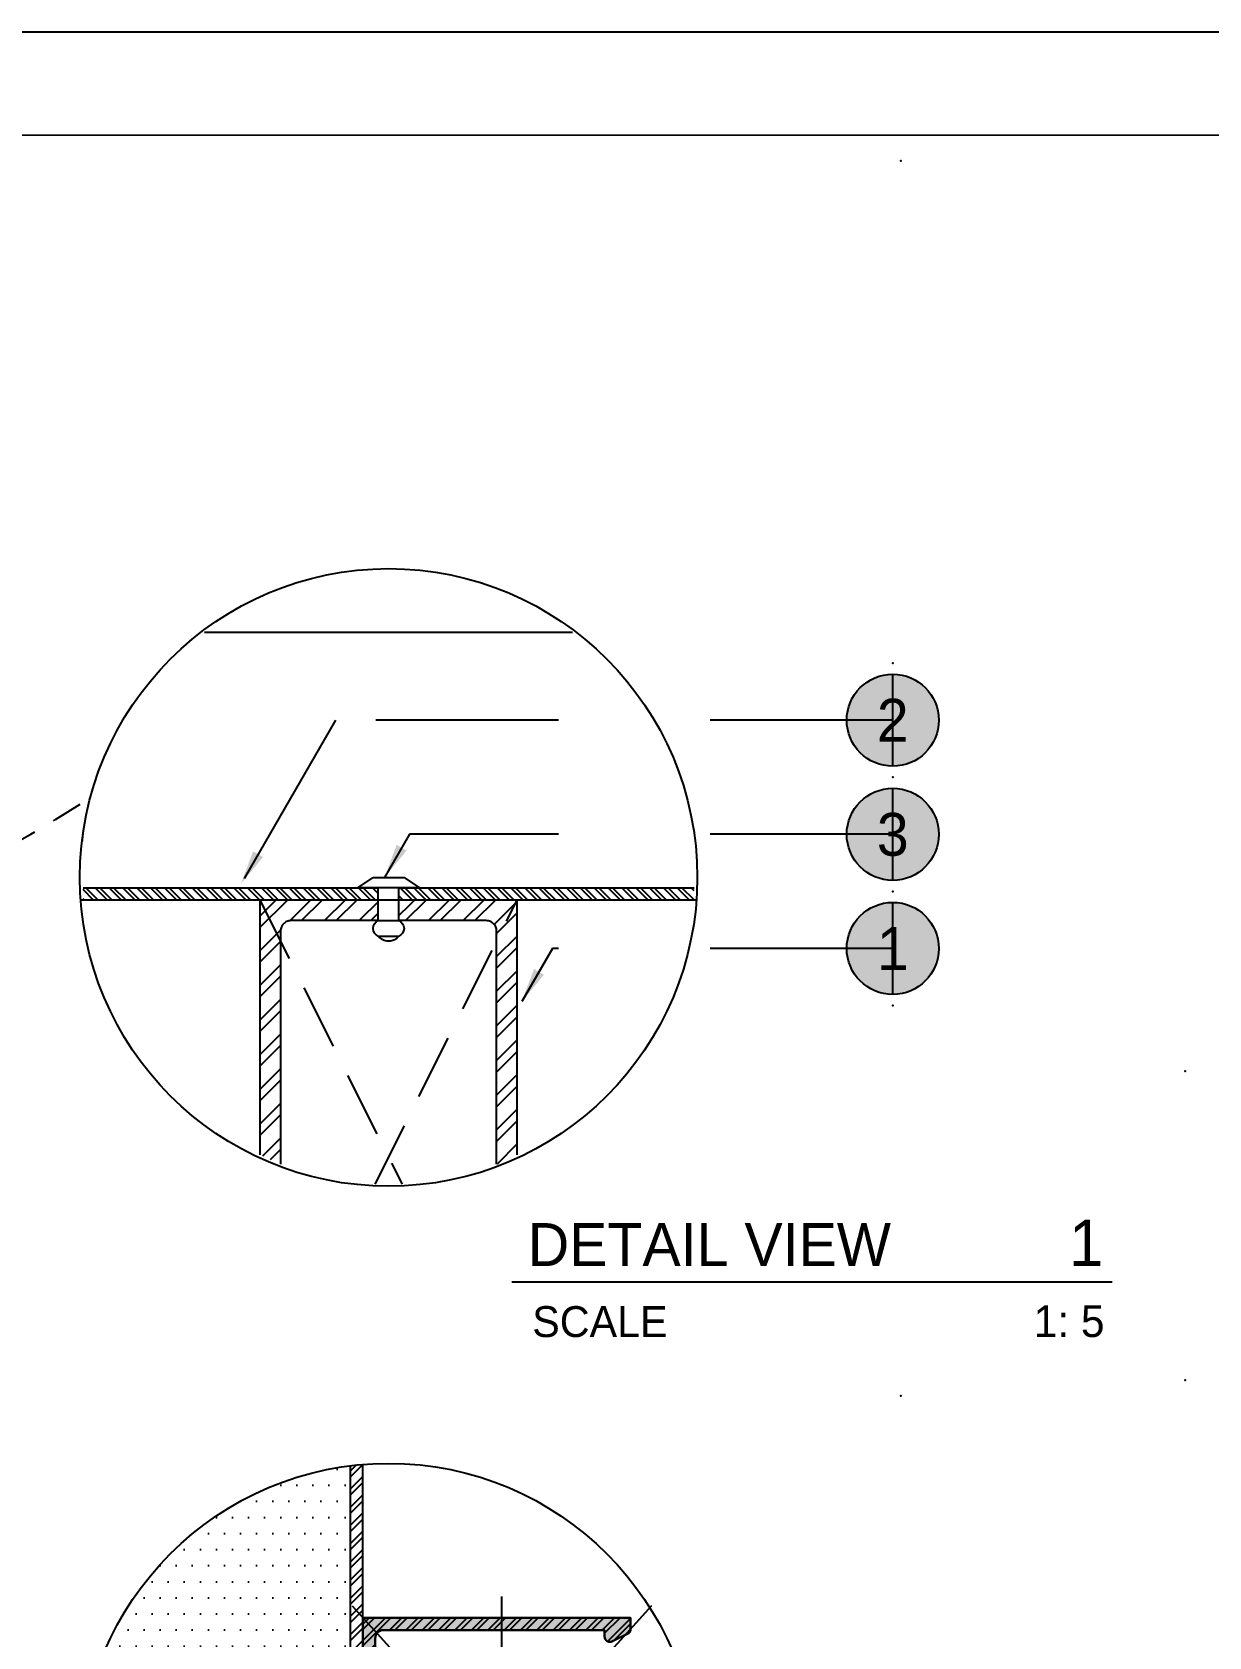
# Model space of a CAD drawing. Header units: millimetres. Extents: x -244126 to 368105, y -173968 to 259060.
# Drawn here: x -201726.8 to -201383.7, y 235966.1 to 236433.9 of the extents above; entities that cross this region are included whole.
import ezdxf
from ezdxf.enums import TextEntityAlignment as Align
from ezdxf.xclip import XClip

# ---------------------------------------------------------------- set-up
doc = ezdxf.new("R2010")
doc.units = ezdxf.units.MM
doc.header["$MEASUREMENT"] = 0
doc.header["$XCLIPFRAME"] = 0
for name, pattern in [('005_GG_TA_LINE', [13.75, 5, -1.25, 1.25, -1.25, 5]), ('BORDER2', [22.224999999999998, 6.35, -3.175, 6.35, -3.175, 0, -3.175]), ('HIDDEN', [9.524999999999999, 6.35, -3.175]), ('TA_GL_000.00010', [0.000275, 0.0001, -2.5e-05, 2.5e-05, -2.5e-05, 0.0001]), ('TA_HL_003.00000', [19.5, 10.65, -8.85])]:
    doc.linetypes.add(name, pattern=pattern)
for name, color, linetype in [('000 - H A T C H', 8, 'Continuous'), ('000 - H I D D E N', 7, 'Continuous'), ('000 - SYMBOL CON', 1, 'Continuous'), ('000 - T E X T', 4, 'Continuous'), ('000 - TITLEBLOCK', 4, 'Continuous'), ('000 - WIPEOUT', 250, 'Continuous'), ('001 - ASCESSORIES', 1, 'Continuous'), ('002 - STRUCTURAL STEEL', 4, 'Continuous'), ('A04_TUBE SERIES', 7, 'Continuous')]:
    doc.layers.add(name, color=color, linetype=linetype)
doc.styles.add('BROWALLIA', font='BrowalliaUPC.ttf')
doc.styles.add('Cetury Gothic', font='GOTHIC.TTF')
doc.styles.add('TA', font='Cordia New.ttf', dxfattribs={"height": 4.5})

# ---------------------------------------------------------------- blocks, each defined once
blk = doc.blocks.new('A$Cfd196da9')
at = {"color": 0, "linetype": 'ByBlock', "const_width": 0.1}
blk.add_lwpolyline([(-143.5, -98.00000000003524), (96.5, -98.00000000003524), (96.5, 98.99999999999818), (-143.5, 98.99999999999818)], close=True, dxfattribs=at)
blk = doc.blocks.new('*U1674')
for p in [(792.5, 1012.5), (792.5, 652.5000000001455)]:
    blk.add_point(p)
at = {"layer": '000 - TITLEBLOCK', "color": 250}
blk.add_lwpolyline([(0, 0), (1485, 0), (1485, 1050), (0, 1050)], close=True, dxfattribs=at)
at = {"layer": '000 - T E X T', "color": 3, "xscale": 5, "yscale": 5, "zscale": 5}
blk.add_blockref('A$Cfd196da9', (742.5, 525), dxfattribs=at)
at = {"color": 4, "style": 'TA'}
blk.add_attdef('PAPER_SIZE', text='', height=6.254991836728832, dxfattribs=at).set_placement((1421.497533925394, 24.9351406972437), align=Align.MIDDLE_RIGHT)
blk.add_attdef('SCALE_SIZE', text='', height=6.254991836728832, dxfattribs=at).set_placement((1433.777100564457, 25.06541131656832), align=Align.MIDDLE_LEFT)
at = {"layer": '000 - T E X T', "color": 250, "style": 'TA'}
for tag, height, p in [('SUPERLINK', 5, (43.16158817450173, 1039.413349658148)), ('NAMEFILE', 5, (43.16158817450173, 1029.412246727175)), ('SC', 100, (8.409393920970842, 938.0263306360052))]:
    blk.add_attdef(tag, text='', height=height, dxfattribs=at).set_placement(p, align=Align.MIDDLE_LEFT)
at = {"layer": '000 - T E X T', "color": 4, "style": 'TA'}
for tag, height, p in [('NAME_JOB_1', 5, (1309.16251245334, 845.6251099963947)), ('NAME_JOB_2', 5, (1309.16251245334, 834.7168714372083)), ('NAME_PROJECT_1', 7.5, (1234.516375002395, 797.4226803075817)), ('NAME_PROJECT_2', 7.5, (1234.516375002395, 778.9226803075826)), ('NAME_PROJECT_3', 7.5, (1234.516375002395, 760.4226803075835)), ('CODE_VALUE_1', 4.75, (1302.871305970997, 722.8049402274655)), ('CODE_VALUE_2', 4.75, (1302.871305970997, 707.8049402274655)), ('PART_NAME_VALUE_1', 4.75, (1302.871305970997, 689.6858628249493)), ('PART_NAME_VALUE_2', 4.75, (1302.871305970997, 674.6858628249493)), ('PART_NAME_VALUE_3', 4.75, (1302.871305970997, 659.6858628249493)), ('MATTERIAL_VALUE_1', 9, (1304.892153537603, 642.2587338508606)), ('SPEC_VALUE', 9, (1304.892153537603, 621.71027721678)), ('THICKNESS_VALUE', 9, (1304.892153537603, 601.3211153423731)), ('COATING_VALUE_1', 9, (1304.892153537603, 581.2505284395206)), ('COATING_VALUE_2', 9, (1304.892153537603, 561.1799415366681)), ('NAME_TITLE_1', 6, (1236.266375002397, 194.0433449155262)), ('NAME_TITLE_2', 6, (1236.266375002397, 177.3933449155265)), ('NAME_TITLE_3', 6, (1236.266375002397, 160.7433449155269)), ('DRAWING_NO1', 6.000000000000001, (1236.527177739654, 82.28844565974441)), ('DRAWING_NO2', 6.000000000000001, (1236.527177739654, 62.28623979779741))]:
    blk.add_attdef(tag, text='', height=height, dxfattribs=at).set_placement(p, align=Align.MIDDLE_LEFT)
for tag, p in [('NAME_DAFT', (1383.527439747031, 340.5401880195609)), ('NAME_CHECKED', (1383.527439747031, 306.4879241162589)), ('NAME_DESIGNER', (1383.527439747031, 273.0281518038896)), ('NAME_DESIGN_MGR', (1383.527439747031, 237.7909047187222))]:
    blk.add_attdef(tag, text='', height=9, dxfattribs=at).set_placement(p, align=Align.MIDDLE_CENTER)
for tag, p, height in [('REV', (1383.815755262822, 125.6248846226049), 9.382487755093251), ('NAME_REMARK', (138.2147494100354, 43.25992316494649), 10)]:
    blk.add_attdef(tag, p, '', height=height, dxfattribs=at)
at = {"layer": '000 - T E X T', "color": 4, "style": 'Cetury Gothic'}
for tag, p in [('SHEET_NO.', (1403.947357155112, 84.99435907255929)), ('TOTAL_SHEET_NO.', (1402.414607150331, 44.0996035783246))]:
    blk.add_attdef(tag, text='', height=9, dxfattribs=at).set_placement(p, align=Align.CENTER)
blk = doc.blocks.new('*U1544')
at = {"color": 250}
blk.add_wipeout([(12.500000000000014, -3.1086244689504462e-15), (12.500000000000036, 50), (-12.499999999999972, 50), (-12.5, 2.442490654175338e-15)], dxfattribs=at).dxf.layer = '000 - WIPEOUT'
at = {"layer": '000 - H I D D E N', "color": 8, "linetype": 'HIDDEN'}
for p, q in [((12.5, 1.4210854715202e-14), (-12.49999999999998, 50.00000000000001)), ((12.50000000000002, 50.00000000000001), (-12.5, 1.421085471520201e-14))]:
    blk.add_line(p, q, dxfattribs=at)
at = {"layer": '002 - STRUCTURAL STEEL', "color": 0}
blk.add_lwpolyline([(12.49999999999999, -1.4210854715202e-14), (12.50000000000001, 49.99999999999999), (-12.49999999999999, 49.99999999999999), (-12.50000000000001, -1.77635683940025e-14)], close=True, dxfattribs=at)
blk.add_lwpolyline([(10.49999999999999, 3), (10.50000000000001, 46.99999999999999, 0.4142135623730953), (9.500000000000007, 48), (-9.499999999999986, 48, 0.4142135623730948), (-10.49999999999998, 47), (-10.5, 3, 0.4142135623730953), (-9.499999999999996, 2), (9.499999999999993, 2, 0.4142135623730948)], format="xyb", close=True, dxfattribs=at)
at = {"layer": 'Defpoints', "color": 250}
blk.add_lwpolyline([(12.49999999999999, -1.4210854715202e-14), (12.50000000000001, 49.99999999999999), (-12.49999999999999, 49.99999999999999), (-12.50000000000001, -1.4210854715202e-14)], close=True, dxfattribs=at)
at = {"color": 250}
blk.add_wipeout([(12.500000000000014, -3.1086244689504462e-15), (12.500000000000036, 50), (-12.499999999999972, 50), (-12.5, 2.442490654175338e-15)], dxfattribs=at).dxf.layer = '000 - WIPEOUT'
at = {"layer": '000 - H A T C H'}
h = blk.add_hatch(dxfattribs=at)
h.set_pattern_fill('ANSI32', color=256, scale=0.25)
h.set_pattern_definition([(45, (7.105427357601002e-15, 37.50000000000101), (-1.683798022700467, 1.683798022700467), []), (45, (1.122532500000007, 37.50000000000101), (-1.683798022700467, 1.683798022700467), [])])
h.paths.add_polyline_path([(12.49999999999999, -1.4210854715202e-14), (12.50000000000001, 49.99999999999999), (-12.49999999999999, 49.99999999999999), (-12.50000000000001, -1.77635683940025e-14)])
edge = h.paths.add_edge_path(flags=16)
edge.add_line((10.49999999999999, 3), (10.50000000000001, 46.99999999999999))
edge.add_arc((9.500000000000004, 47), 1.000000000000004, 359.9999999999996, 449.9999999999998)
edge.add_line((9.500000000000007, 48), (-9.499999999999986, 48))
edge.add_arc((-9.499999999999982, 47), 1, 90.0000000000002, 180)
edge.add_line((-10.49999999999998, 47), (-10.5, 3))
edge.add_arc((-9.499999999999996, 3), 1.000000000000002, 180, 270)
edge.add_line((-9.499999999999996, 2), (9.499999999999993, 2))
edge.add_arc((9.499999999999991, 2.999999999999999), 0.9999999999999987, 270.0000000000001, 360.0000000000001)
at = {"layer": '000 - H I D D E N', "color": 8, "linetype": 'HIDDEN'}
for p, q in [((12.5, 1.4210854715202e-14), (-12.49999999999998, 50.00000000000001)), ((12.50000000000002, 50.00000000000001), (-12.5, 1.421085471520201e-14))]:
    blk.add_line(p, q, dxfattribs=at)
at = {"layer": '002 - STRUCTURAL STEEL', "color": 0}
blk.add_lwpolyline([(12.49999999999999, -1.4210854715202e-14), (12.50000000000001, 49.99999999999999), (-12.49999999999999, 49.99999999999999), (-12.50000000000001, -1.77635683940025e-14)], close=True, dxfattribs=at)
blk.add_lwpolyline([(10.49999999999999, 3), (10.50000000000001, 46.99999999999999, 0.4142135623730953), (9.500000000000007, 48), (-9.499999999999986, 48, 0.4142135623730948), (-10.49999999999998, 47), (-10.5, 3, 0.4142135623730953), (-9.499999999999996, 2), (9.499999999999993, 2, 0.4142135623730948)], format="xyb", close=True, dxfattribs=at)
at = {"layer": 'Defpoints', "color": 250}
blk.add_lwpolyline([(12.49999999999999, -1.4210854715202e-14), (12.50000000000001, 49.99999999999999), (-12.49999999999999, 49.99999999999999), (-12.50000000000001, -1.4210854715202e-14)], close=True, dxfattribs=at)
blk = doc.blocks.new('*U984')
at = {"color": 1}
blk.add_wipeout([(83.48188428419719, -11.799999999999955), (-7.105427357601002e-15, -11.799999999999955), (0, 13), (83.48188428419719, 13)], dxfattribs=at).dxf.layer = '000 - WIPEOUT'
at = {"layer": '000 - H A T C H'}
h = blk.add_hatch(dxfattribs=at)
h.set_pattern_fill('ANSI32', color=256, scale=0.1)
h.set_pattern_definition([(45, (-5731.129784538197, 1923.627282826142), (-0.6735192090801867, 0.6735192090801867), []), (45, (-5730.680771538196, 1923.627282826142), (-0.6735192090801867, 0.6735192090801867), [])])
h.paths.add_polyline_path([(-3.307784318856975e-15, -12.99999999999999), (83.48188428419719, -12.99999999999999), (83.48188428419719, -11.79999999999995), (-3.307784318856975e-15, -11.79999999999995)])
at = {"layer": '001 - ASCESSORIES', "color": 1}
blk.add_lwpolyline([(83.48188428419719, -11.79999999999995), (-3.307784318856975e-15, -11.79999999999995), (3.552713678800501e-15, 12.99999999999999), (83.48188428419719, 12.99999999999999)], close=True, dxfattribs=at)
at = {"layer": '001 - ASCESSORIES', "color": 0}
blk.add_lwpolyline([(-3.307784318856975e-15, -12.99999999999999), (83.48188428419719, -12.99999999999999), (83.48188428419719, -11.79999999999995), (-3.307784318856975e-15, -11.79999999999995)], close=True, dxfattribs=at)
blk = doc.blocks.new('*U985')
at = {"color": 0}
blk.add_wipeout([(-0.0009999999999763557, -0.001499999999850841), (-0.0009999999999763505, 0.0014999999998508448), (5.637851296924623e-18, 0.003000000000156433), (-5.637851296924623e-18, -0.003000000000156433)], dxfattribs=at).dxf.layer = '000 - WIPEOUT'
blk.add_wipeout([(0.003199999999999979, 0.0010000000002037203), (0.0031999999999999754, -0.0010000000002037327), (-8.673617379884035e-19, -0.001000000000203727), (2.6020852139652106e-18, 0.0010000000002037264)]).dxf.layer = '000 - WIPEOUT'
at = {"layer": '001 - ASCESSORIES', "color": 0}
for p, q in [((0.00319999999999998, 0.001000000000203721), (1.767516547544173e-18, 0.001000000000203727)), ((0.003199999999999976, -0.001000000000203733), (-1.984356982041277e-18, -0.001000000000203727))]:
    blk.add_line(p, q, dxfattribs=at)
blk.add_lwpolyline([(-0.0009999999999763562, -0.001499999999850841), (-0.0009999999999763505, 0.001499999999850845), (5.519390076276545e-18, 0.003000000000156433), (-5.736230510773646e-18, -0.003000000000156433)], close=True, dxfattribs=at)
blk.add_lwpolyline([(0.004700000000078193, -0.001000000000203735), (0.004699999999850823, 0.0009999999997489708, -0.5000000006252776), (0.004700000000078193, -0.001000000000203735, -0.6666666684001529), (0.003199999999999976, -0.001000000000203733), (0.00319999999999998, 0.001000000000203721, -0.6666666684001575), (0.004700000000078196, 0.001000000000203718)], format="xyb", dxfattribs=at)
blk = doc.blocks.new('000 - FAMELINE_BUBBLE_TYP.DETAIL_AL.TUBE+VS-26_CUT_VIEW_TYPE_1')
at = {"layer": 'A04_TUBE SERIES', "color": 3}
ref = blk.add_blockref('*U1544', (0, -2.499999999978172), dxfattribs=dict(at, rotation=180))
XClip(ref).set_block_clipping_path([(5.4569682106375694e-12, -32.19999999997526), (8.451976705244306, -30.98478920839989), (16.219224523665616, -27.437605984916445), (22.672487230625848, -21.845822018345643), (27.28895986063435, -14.662450390045706), (29.69464325642548, -6.469445148170053), (29.69464325642548, 2.069445148219529), (27.28895986063435, 10.262450390073354), (22.672487230625848, 17.445822018373292), (16.219224523665616, 23.037605984944094), (8.451976705244306, 26.584789208449365), (5.4569682106375694e-12, 27.800000000010186), (-8.45197670523521, 26.584789208449365), (-16.219224523665616, 23.037605984944094), (-22.672487230614934, 17.445822018373292), (-27.288959860625255, 10.262450390073354), (-29.694643256414565, 2.069445148219529), (-29.694643256414565, -6.469445148170053), (-27.288959860625255, -14.662450390045706), (-22.672487230614934, -21.845822018345643), (-16.219224523665616, -27.437605984916445), (-8.45197670523521, -30.98478920839989)])
ref = blk.add_blockref('*U984', (41.74094214209981, 10.50000000002183), dxfattribs=dict(at, xscale=-1))
XClip(ref).set_block_clipping_path([(41.74094214209981, 19.19999999997526), (50.19291884733866, 17.98478920839989), (57.96016666575997, 14.437605984916445), (64.4134293727202, 8.845822018345643), (69.0299020027287, 1.6624503900457057), (71.43558539851983, -6.530554851829947), (71.43558539851983, -15.069445148219529), (69.0299020027287, -23.262450390073354), (64.4134293727202, -30.445822018373292), (57.96016666575997, -36.03760598494409), (50.19291884733866, -39.584789208449365), (41.74094214209981, -40.800000000010186), (33.288965436859144, -39.584789208449365), (25.521717618428738, -36.03760598494409), (19.06845491147942, -30.445822018373292), (14.4519822814691, -23.262450390073354), (12.04629888567979, -15.069445148219529), (12.04629888567979, -6.530554851829947), (14.4519822814691, 1.6624503900457057), (19.06845491147942, 8.845822018345643), (25.521717618428738, 14.437605984916445), (33.288965436859144, 17.98478920839989)])
at = {"layer": '001 - ASCESSORIES', "xscale": 1000, "yscale": 1000, "zscale": 1000, "rotation": 270}
blk.add_blockref('*U985', (0, -1.299999999981083), dxfattribs=at)
at = {"layer": '000 - SYMBOL CON', "color": 2, "linetype": 'ByBlock'}
blk.add_circle((0, -0.3000000000101863), 30, dxfattribs=at)
at = {"layer": 'A04_TUBE SERIES', "color": 3}
blk.add_lwpolyline([(29.91922458888439, -2.499999999978172), (-29.91922458888439, -2.499999999978172)], dxfattribs=at)
blk = doc.blocks.new('*U982')
at = {"layer": '000 - H A T C H', "linetype": '005_GG_TA_LINE'}
h = blk.add_hatch(color=250, dxfattribs=at)
h.dxf.hatch_style = 1
h.paths.add_polyline_path([(-13.49999999999999, -15.00000000000001), (12.50000000000001, -15.00000000000001), (12.50000000000001, -13.77714021608084, 0.2841550929910875), (12.33408854484106, -13.5087743043042), (10.69230878003876, -12.68846199102701, 0.5351845167564125), (10.00000000000001, -13.1499999988389), (9.999999999999998, -13.79999999888241), (-11.49999999965075, -13.79999999888241, -0.4142135623730951), (-12.30000000004656, -12.9999999984866), (-12.30000000004656, -6.299999999474009, -0.2679491920345792), (-12.15000000080071, -6.04019237920094, 0.2679491920345812), (-11.99999999999999, -5.780384756234751), (-12, 4.999999999999991), (-12, 5.780384758097412, 0.2679491928664339), (-12.14999999999419, 6.040192378735286, -0.2679491928664346), (-12.30000000004657, 6.299999999473964), (-12.30000000004657, 12.99999999941792, -0.4142135623730951), (-11.50000000058208, 13.79999999888241), (9.999999999999998, 13.79999999888241), (9.999999999999998, 13.14999999883901, 0.5801336292116634), (10.75360259619877, 12.71908733634793), (12.33408854591779, 13.50877430670482, 0.2841550927457892), (12.5, 13.77714021701219), (12.5, 14.99999999999999), (-13.5, 14.99999999999999)])
at = {"layer": '000 - H I D D E N'}
h = blk.add_hatch(dxfattribs=at)
h.set_pattern_fill('ANSI32', color=8, scale=3)
h.set_pattern_definition([(45, (-5.51710040252897e-16, 0), (-0.7954951288348661, 0.7954951288348661), []), (45, (0.5303300849999987, 0), (-0.7954951288348661, 0.7954951288348661), [])])
h.paths.add_polyline_path([(-13.49999999999999, -15.00000000000001), (12.50000000000001, -15.00000000000001), (12.50000000000001, -13.77714021608084, 0.2841550929910875), (12.33408854484106, -13.5087743043042), (10.69230878003876, -12.68846199102701, 0.5351845167564125), (10.00000000000001, -13.1499999988389), (9.999999999999998, -13.79999999888241), (-11.49999999965075, -13.79999999888241, -0.4142135623730951), (-12.30000000004656, -12.9999999984866), (-12.30000000004656, -6.299999999474009, -0.2679491920345792), (-12.15000000080071, -6.04019237920094, 0.2679491920345812), (-11.99999999999999, -5.780384756234751), (-12, 4.999999999999991), (-12, 5.780384758097412, 0.2679491928664339), (-12.14999999999419, 6.040192378735286, -0.2679491928664346), (-12.30000000004657, 6.299999999473964), (-12.30000000004657, 12.99999999941792, -0.4142135623730951), (-11.50000000058208, 13.79999999888241), (9.999999999999998, 13.79999999888241), (9.999999999999998, 13.14999999883901, 0.5351845167563284), (10.69230878003873, 12.688461991027), (12.33408854591779, 13.50877430670482, 0.2841550927457892), (12.5, 13.77714021701219), (12.5, 14.99999999999999), (-13.5, 14.99999999999999)])
at = {"color": 3}
blk.add_lwpolyline([(-13.49999999999999, -15.00000000000001), (12.50000000000001, -15), (12.50000000000001, -13.77714021608083, 0.2841550929910843), (12.33408854484106, -13.5087743043042), (10.69230878003876, -12.68846199102701, 0.5351845167564137), (10.00000000000001, -13.1499999988389), (10, -13.79999999888241), (-11.49999999965075, -13.79999999888241, -0.4142135623730954), (-12.30000000004656, -12.9999999984866), (-12.30000000004656, -6.299999999474016, -0.2679491920345852), (-12.15000000080071, -6.04019237920094, 0.2679491920345817), (-11.99999999999999, -5.780384756234753), (-12, 4.999999999999991), (-12, 5.78038475809741, 0.2679491928664349), (-12.14999999999419, 6.040192378735286, -0.2679491928664344), (-12.30000000004657, 6.299999999473963), (-12.30000000004657, 12.99999999941792, -0.414213562373095), (-11.50000000058208, 13.79999999888241), (9.999999999999996, 13.79999999888241), (9.999999999999996, 13.14999999883901, 0.5801336292116638), (10.75360259619876, 12.71908733634793), (12.33408854591778, 13.50877430670482, 0.2841550927457886), (12.5, 13.77714021701219), (12.5, 14.99999999999999), (-13.5, 14.99999999999999), (-13.49999999999999, -15.00000000000001)], format="xyb", close=True, dxfattribs=at)
blk.add_point((-3.552713678800501e-15, -3.552713678800501e-15))
at = {"layer": '000 - H I D D E N', "color": 8, "linetype": 'HIDDEN'}
for p, q in [((3.965970034489528e-15, -17.86114116804462), (-3.965970034375473e-15, 17.8611411680446)), ((14.55351355450436, 16.17057061618863), (-14.55351355450436, -16.17057061618865)), ((-14.55351355450437, 16.17057061618864), (14.55351355450437, -16.17057061618864)), ((-17.86114116897594, -5.742326873776197e-15), (17.86114116897593, -1.363100483824805e-15))]:
    blk.add_line(p, q, dxfattribs=at)
at = {"layer": '001 - ASCESSORIES', "color": 0}
blk.add_lwpolyline([(-12, 4.999999999999991), (-11.99999999999999, -5.780384754762053, -0.2679491924280831), (-12.14999999990686, -6.040192378684877, 0.2679491924280454), (-12.30000000004656, -6.299999998882411), (-12.30000000004656, -12.99999999813736, 0.4142135623730944), (-11.49999999999999, -13.79999999888241), (10.00000000000001, -13.79999999888241), (10.00000000000001, -13.14999999850989, -0.5351845165447748), (10.69230878003873, -12.688461991027), (12.33408854575828, -13.50877430476248, -0.2841550928071127), (12.50000000000001, -13.7771402169019), (12.50000000000001, -15), (-13.49999999999999, -15), (-13.5, 14.99999999999999), (12.5, 14.99999999999999), (12.5, 13.77714021690189, -0.2841550928070454), (12.33408854575827, 13.50877430662512), (10.69230878003873, 12.68846199102699, -0.5351845165446202), (9.999999999999996, 13.14999999850988), (9.999999999999996, 13.79999999888241), (-11.5, 13.79999999888241, 0.4142135623730955), (-12.30000000004657, 12.99999999999999), (-12.30000000004657, 6.299999998882408, 0.2679491924281279), (-12.14999999990687, 6.040192378684873, -0.2679491924281174), (-12, 5.780384758487335), (-12, 0.2999999998137311)], format="xyb", dxfattribs=at)
at = {"layer": '001 - ASCESSORIES', "color": 0, "linetype": '005_GG_TA_LINE'}
blk.add_lwpolyline([(-13.49999999999999, -15.00000000000001), (12.50000000000001, -15), (12.50000000000001, -13.77714021608083, 0.2841550929910843), (12.33408854484106, -13.5087743043042), (10.69230878003876, -12.68846199102701, 0.5351845167564137), (10.00000000000001, -13.1499999988389), (10, -13.79999999888241), (-11.49999999965075, -13.79999999888241, -0.4142135623730954), (-12.30000000004656, -12.9999999984866), (-12.30000000004656, -6.299999999474016, -0.2679491920345852), (-12.15000000080071, -6.04019237920094, 0.2679491920345817), (-11.99999999999999, -5.780384756234753), (-12, 4.999999999999991), (-12, 5.78038475809741, 0.2679491928664349), (-12.14999999999419, 6.040192378735286, -0.2679491928664344), (-12.30000000004657, 6.299999999473963), (-12.30000000004657, 12.99999999941792, -0.414213562373095), (-11.50000000058208, 13.79999999888241), (9.999999999999996, 13.79999999888241), (9.999999999999996, 13.14999999883901, 0.5351845167563244), (10.69230878003873, 12.68846199102699), (12.33408854591778, 13.50877430670482, 0.2841550927457886), (12.5, 13.77714021701219), (12.5, 14.99999999999999), (-13.5, 14.99999999999999), (-13.49999999999999, -15.00000000000001)], format="xyb", close=True, dxfattribs=at)
blk = doc.blocks.new('*U983')
at = {"color": 0}
blk.add_wipeout([(-0.0009999999999763557, -0.001499999999850841), (-0.0009999999999763505, 0.0014999999998508448), (5.637851296924623e-18, 0.003000000000156433), (-5.637851296924623e-18, -0.003000000000156433)], dxfattribs=at).dxf.layer = '000 - WIPEOUT'
blk.add_wipeout([(0.0026999999999999776, 0.0010000000002037212), (0.002699999999999974, -0.001000000000203732), (-8.673617379884035e-19, -0.001000000000203727), (2.6020852139652106e-18, 0.0010000000002037262)]).dxf.layer = '000 - WIPEOUT'
at = {"layer": '001 - ASCESSORIES', "color": 0}
for p, q in [((0.002699999999999979, 0.001000000000203722), (1.767516547544173e-18, 0.001000000000203727)), ((0.002699999999999975, -0.001000000000203732), (-1.984356982041277e-18, -0.001000000000203727))]:
    blk.add_line(p, q, dxfattribs=at)
blk.add_lwpolyline([(-0.0009999999999763562, -0.001499999999850841), (-0.0009999999999763505, 0.001499999999850845), (5.519390076276545e-18, 0.003000000000156433), (-5.736230510773646e-18, -0.003000000000156433)], close=True, dxfattribs=at)
blk.add_lwpolyline([(0.004200000000078192, -0.001000000000203735), (0.004199999999850821, 0.0009999999997489717, -0.5000000006252776), (0.004200000000078192, -0.001000000000203735, -0.6666666684001529), (0.002699999999999975, -0.001000000000203732), (0.002699999999999979, 0.001000000000203722, -0.6666666684001575), (0.004200000000078195, 0.001000000000203719)], format="xyb", dxfattribs=at)
blk = doc.blocks.new('000 - FAMELINE_BUBBLE_TYP.DETAIL_AL.TUBE+VS-26_CUT_VIEW_TYPE_2')
at = {"layer": '000 - H A T C H'}
h = blk.add_hatch(dxfattribs=at)
h.set_pattern_fill('DOTS', color=8, scale=25)
h.set_pattern_definition([(0, (4160.795413152302, -37350.19456127324), (0.78125, 1.5625), [0, -1.5625])])
h.paths.add_polyline_path([(-3.699999999975262, 29.77095900370477, 0.3784444535508906), (-30, 0, 0.3784444535508906), (-3.699999999975262, -29.77095900370477), (-3.699999999975262, -1.000000000196451, -0.6666666688427008), (-5.200000000437285, -0.9999999992869562, -0.5000000004351149), (-5.200000000055297, 1.000000000203727, -0.666666668402253), (-3.699999999975262, 1.000000000196451)])
h = blk.add_hatch(dxfattribs=at)
h.set_pattern_fill('ANSI32', color=8, scale=3.333333333333333)
h.set_pattern_definition([(45, (1385.787214197928, -12431.42687531942), (-0.8838834764831844, 0.8838834764831844), []), (45, (1386.376469847926, -12431.42687531942), (-0.8838834764831844, 0.8838834764831844), [])])
edge = h.paths.add_edge_path()
edge.add_arc((8.36735125631094e-10, 8.702045306563377e-09), 30.00000000874031, 262.9154819442026, 265.2198081526385)
edge.add_line((-2.499999999976353, -29.89565185775427), (-2.499999999976353, 29.89565185775427))
edge.add_arc((8.822098607197404e-10, -9.073119144886732e-09), 30.00000000911388, 94.78019184738903, 97.08451805579273)
edge.add_line((-3.699999999973443, 29.77095900370477), (-3.699999999975262, -29.77095900370477))
at = {"layer": '000 - SYMBOL CON', "color": 2, "linetype": 'ByBlock'}
blk.add_circle((0, 0), 30, dxfattribs=at)
at = {"layer": 'A04_TUBE SERIES', "color": 3}
for points in [[(-3.699999999975262, -29.77095900370477), (-3.699999999975262, 29.77095900370477)], [(-2.499999999976353, -29.89565185775427), (-2.499999999976353, 29.89565185775427)]]:
    blk.add_lwpolyline(points, dxfattribs=at)
blk.add_blockref('*U982', (11.00000000002365, 0), dxfattribs=at)
at = {"layer": '001 - ASCESSORIES', "xscale": 1000, "yscale": 1000, "zscale": 1000, "rotation": 180}
blk.add_blockref('*U983', (-0.9999999999763531, 0), dxfattribs=at)
blk = doc.blocks.new('000 - ARROW FOR SYMBOL')
at = {"layer": '000 - SYMBOL CON', "color": 0, "linetype": 'HIDDEN'}
blk.add_solid([(1.288675134594087, 1.565384140907554), (0, 0), (0.7113248654059134, 1.898717474236037)], dxfattribs=at)
blk = doc.blocks.new('*U4323')
h = blk.add_hatch(color=250)
h.dxf.hatch_style = 1
edge = h.paths.add_edge_path()
edge.add_arc((0, 4.440892098500626e-16), 2.682889368654322, 0, 360)
for p in [(0, 3.32561480080992), (0, -3.325614800809919)]:
    blk.add_point(p)
at = {"layer": '000 - SYMBOL CON', "color": 0, "linetype": 'ByBlock'}
for points in [[(0, 0), (-32.50279376462568, 0), (-38.01212529012768, -9.542442117897146)], [(-32.50279376462568, 1.224646799147353e-15), (-32.50279376462568, 0), (-38.01212529013237, -9.542442117912557)]]:
    blk.add_lwpolyline(points, dxfattribs=at)
at = {"layer": '000 - SYMBOL CON', "color": 2}
blk.add_circle((0, 4.440892098500626e-16), 2.682889368654322, dxfattribs=at)
at = {"layer": 'Defpoints', "color": 250}
blk.add_line((0, -2.682889368654322), (4.440892098500626e-16, 2.682889368654322), dxfattribs=at)
at = {"layer": '000 - SYMBOL CON', "color": 0}
for p in [(-38.01212529012768, -9.542442117897146), (-38.01212529013237, -9.542442117912557)]:
    blk.add_blockref('000 - ARROW FOR SYMBOL', p, dxfattribs=at)
at = {"layer": '000 - T E X T', "style": 'BROWALLIA'}
blk.add_attdef('NO.CODE', text='', height=2.5, dxfattribs=at).set_placement((0, 0), align=Align.MIDDLE_CENTER)
blk = doc.blocks.new('*U4324')
h = blk.add_hatch(color=250)
h.dxf.hatch_style = 1
edge = h.paths.add_edge_path()
edge.add_arc((0, 4.440892098500626e-16), 2.682889368654322, 0, 360)
for p in [(0, 3.32561480080992), (0, -3.325614800809919)]:
    blk.add_point(p)
at = {"layer": '000 - SYMBOL CON', "color": 0, "linetype": 'ByBlock'}
for points in [[(0, 0), (-28.18982599109877, 0), (-29.64113679520494, -2.513744050282032)], [(-28.18982599109877, 1.224646799147353e-15), (-28.18982599109877, 0), (-29.64113679521489, -2.513744050296802)]]:
    blk.add_lwpolyline(points, dxfattribs=at)
at = {"layer": '000 - SYMBOL CON', "color": 2}
blk.add_circle((0, 4.440892098500626e-16), 2.682889368654322, dxfattribs=at)
at = {"layer": 'Defpoints', "color": 250}
blk.add_line((0, -2.682889368654322), (4.440892098500626e-16, 2.682889368654322), dxfattribs=at)
at = {"layer": '000 - SYMBOL CON', "color": 0}
for p in [(-29.64113679520494, -2.513744050282032), (-29.64113679521489, -2.513744050296802)]:
    blk.add_blockref('000 - ARROW FOR SYMBOL', p, dxfattribs=at)
at = {"layer": '000 - T E X T', "style": 'BROWALLIA'}
blk.add_attdef('NO.CODE', text='', height=2.5, dxfattribs=at).set_placement((0, 0), align=Align.MIDDLE_CENTER)
blk = doc.blocks.new('*U4322')
h = blk.add_hatch(color=250)
h.dxf.hatch_style = 1
edge = h.paths.add_edge_path()
edge.add_arc((0, 4.440892098500626e-16), 2.682889368654322, 0, 360)
for p in [(0, 3.32561480080992), (0, -3.325614800809919)]:
    blk.add_point(p)
at = {"layer": '000 - SYMBOL CON', "color": 0, "linetype": 'ByBlock'}
for points in [[(0, 0), (-19.84307290483266, 0), (-21.63107289551261, -3.09690682778605)], [(-19.84307290483266, 1.224646799147353e-15), (-19.84307290483266, 0), (-21.63107289552222, -3.096906827801024)]]:
    blk.add_lwpolyline(points, dxfattribs=at)
at = {"layer": '000 - SYMBOL CON', "color": 2}
blk.add_circle((0, 4.440892098500626e-16), 2.682889368654322, dxfattribs=at)
at = {"layer": 'Defpoints', "color": 250}
blk.add_line((0, -2.682889368654322), (4.440892098500626e-16, 2.682889368654322), dxfattribs=at)
at = {"layer": '000 - SYMBOL CON', "color": 0}
for p in [(-21.63107289551261, -3.09690682778605), (-21.63107289552222, -3.096906827801024)]:
    blk.add_blockref('000 - ARROW FOR SYMBOL', p, dxfattribs=at)
at = {"layer": '000 - T E X T', "style": 'BROWALLIA'}
blk.add_attdef('NO.CODE', text='', height=2.5, dxfattribs=at).set_placement((0, 0), align=Align.MIDDLE_CENTER)
blk = doc.blocks.new('*U2947')
at = {"color": 4}
blk.add_line((-4.258498455800009, 5.700827209227327), (-39.25849845580001, 5.700827209227327), dxfattribs=at)
at = {"linetype": 'TA_GL_000.00010'}
blk.add_point((8.881784197001252e-16, 18), dxfattribs=at)
blk.add_point((0, 0))
at = {"color": 4, "linetype": 'BORDER2', "style": 'Cetury Gothic'}
blk.add_text('SCALE', height=1.8, dxfattribs=at).set_placement((-38.06962739612595, 2.507720990193548))
at = {"color": 0, "style": 'TA'}
for tag, p in [('HEADING2', (-38.32903347561796, 10.64992116065969)), ('HEADING', (-38.32903347561796, 6.649921160659689))]:
    blk.add_attdef(tag, p, '', height=2.5, dxfattribs=at)
for tag, height, p in [('LO', 2.7, (-4.758498455798417, 6.649921160659687)), ('SC', 1.85, (-4.699605285589541, 2.507720990193548))]:
    blk.add_attdef(tag, text='', height=height, dxfattribs=at).set_placement(p, align=Align.RIGHT)

msp = doc.modelspace()

# ---------------------------------------------------------------- block references
at = {"color": 2, "linetype": 'TA_HL_003.00000'}
msp.add_blockref('*U1674', (-202266.0588603044, 235383.8728946539), dxfattribs=at)

# ---------------------------------------------------------------- next in the draw order: block references
at = {"color": 3, "xscale": 3, "yscale": 3, "zscale": 3}
for name, p in [('000 - FAMELINE_BUBBLE_TYP.DETAIL_AL.TUBE+VS-26_CUT_VIEW_TYPE_1', (-201622.8851463727, 236188.3941033306)), ('000 - FAMELINE_BUBBLE_TYP.DETAIL_AL.TUBE+VS-26_CUT_VIEW_TYPE_2', (-201622.88514637, 235926.7124783008))]:
    msp.add_blockref(name, p, dxfattribs=at)

# ---------------------------------------------------------------- next in the draw order: linework, layer by layer
at = {"layer": '000 - SYMBOL CON', "color": 2, "linetype": 'HIDDEN', "ltscale": 2}
msp.add_spline([(-201836.0588603044, 236152.4750876973), (-201782.7007873075, 236205.8331606941), (-201767.0487016539, 236193.7967036409), (-201712.8066327791, 236208.8801409014)], degree=3, dxfattribs=at)

# ---------------------------------------------------------------- next in the draw order: block references
at = {"layer": '000 - T E X T', "color": 2, "linetype": 'TA_HL_003.00000', "ltscale": 2.5, "xscale": 5, "yscale": 5, "zscale": 5}
for name, p, values in [('*U4323', (-201475.8827244271, 236233.3189715901), {'NO.CODE': '2'}), ('*U4324', (-201475.8827244271, 236200.062823582), {'NO.CODE': '3'}), ('*U4322', (-201475.8827244271, 236166.8066755739), {'NO.CODE': '1'})]:
    msp.add_blockref(name, p, dxfattribs=at).add_auto_attribs(values)
at = {"layer": '000 - T E X T', "xscale": 5, "yscale": 5, "zscale": 5}
msp.add_blockref('*U2947', (-201390.6514926, 236041.0003675316), dxfattribs=at).add_auto_attribs({'HEADING': 'DETAIL VIEW', 'LO': '1', 'SC': '1: 5'})

doc.saveas('drawing.dxf')
